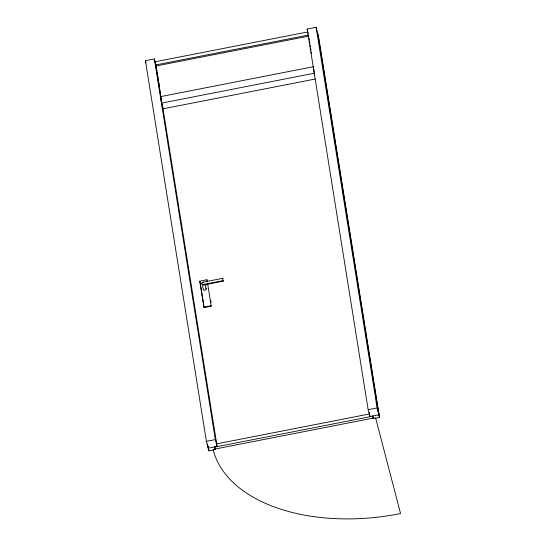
<?xml version="1.0" encoding="UTF-8"?>
<svg xmlns="http://www.w3.org/2000/svg" width="546" height="546" viewBox="0 0 546 546"><rect width="100%" height="100%" fill="white"/><g stroke="black" fill="none" stroke-linecap="round" stroke-linejoin="round"><path stroke-width="0.82" d="M214.721 447.078L215.131 449.604L208.879 450.825L206.408 441.339L145.434 60.688L154.361 58.941L155.951 65.029M317.888 34.152L378.856 414.803L369.935 416.55L368.147 409.698L307.173 29.047L316.1 27.3L318.577 36.78L379.545 417.437L373.3 418.659L372.611 416.025M308.169 33.477L307.917 31.893L155.105 61.787L155.61 64.96L308.422 35.067L308.845 36.671M308.702 36.118L155.89 66.018L161.227 99.358M314.237 72.413L313.329 66.728L160.51 96.622L161.555 103.119L314.366 73.219L314.789 74.85M162.032 109.002L315.178 79.04M207.596 283.538L211.22 306.17L204.081 307.562L199.809 281.163L206.948 279.764L207.057 280.187M203.337 289.4L201.829 283.606A1.454 1.167 -14.6 0 1 203.071 282.173L222.707 278.33L222.843 278.856M203.44 284.48L223.075 280.637L223.212 281.17L203.576 285.012L203.44 284.48A1.454 1.167 -14.6 0 1 201.829 283.606M203.972 307.145L211.111 305.746L211.22 306.17M206.408 441.339L215.336 439.598L217.117 446.444L208.197 448.191L207.521 443.98M368.147 409.698L377.074 407.958L379.545 417.437M216.537 443.878L369.683 413.916M214.742 447.113L372.911 416.168L373.3 418.659M214.762 449.099L373.88 417.97M307.173 29.047L307.767 31.327M376.16 401.685L378.139 409.275L379.299 416.489M375.546 417.642L400.566 513.533A164.209 97.905 -9.1 0 1 213.09 449.426M155.61 64.96L156.449 68.168M160.94 98.246L161.363 99.87M161.555 103.119L163.036 108.804M205.016 284.329L206.197 288.841M145.434 60.688L146.028 62.967M203.071 282.173L203.208 282.698M199.809 281.163L204.081 307.562M214.441 446.969L215.131 449.604M316.1 27.3L377.32 408.906M369.26 412.339L369.935 416.55M309.097 38.623L309.37 40.288M309.637 41.953L309.903 43.625M310.169 45.291L310.435 46.956M310.701 48.628L310.967 50.293M311.234 51.959L311.507 53.624M222.707 278.33L223.212 281.17M210.817 300.744L211.09 302.423M206.948 279.764L207.33 281.859M156.149 65.793L156.415 67.472M156.688 69.158L156.955 70.843M157.228 72.529L157.501 74.208M157.767 75.894L158.04 77.58M158.306 79.266L158.579 80.951M158.845 82.63L159.118 84.316M159.384 86.002L159.657 87.688M160.463 92.738L160.736 94.424M162.217 103.685L217.117 446.444M156.163 67.069L160.701 95.414M161.104 97.911L161.37 99.584M154.361 58.941L215.336 439.598M208.203 446.614L208.879 450.825M205.644 288.111A1.454 1.167 -14.6 0 1 205.316 290.165A1.454 1.167 -14.6 0 1 203.337 289.093M204.723 284.186A1.454 1.167 -14.6 0 1 204.532 284.473M204.265 284.712A1.454 1.167 -14.6 0 1 203.576 285.012"/></g></svg>
